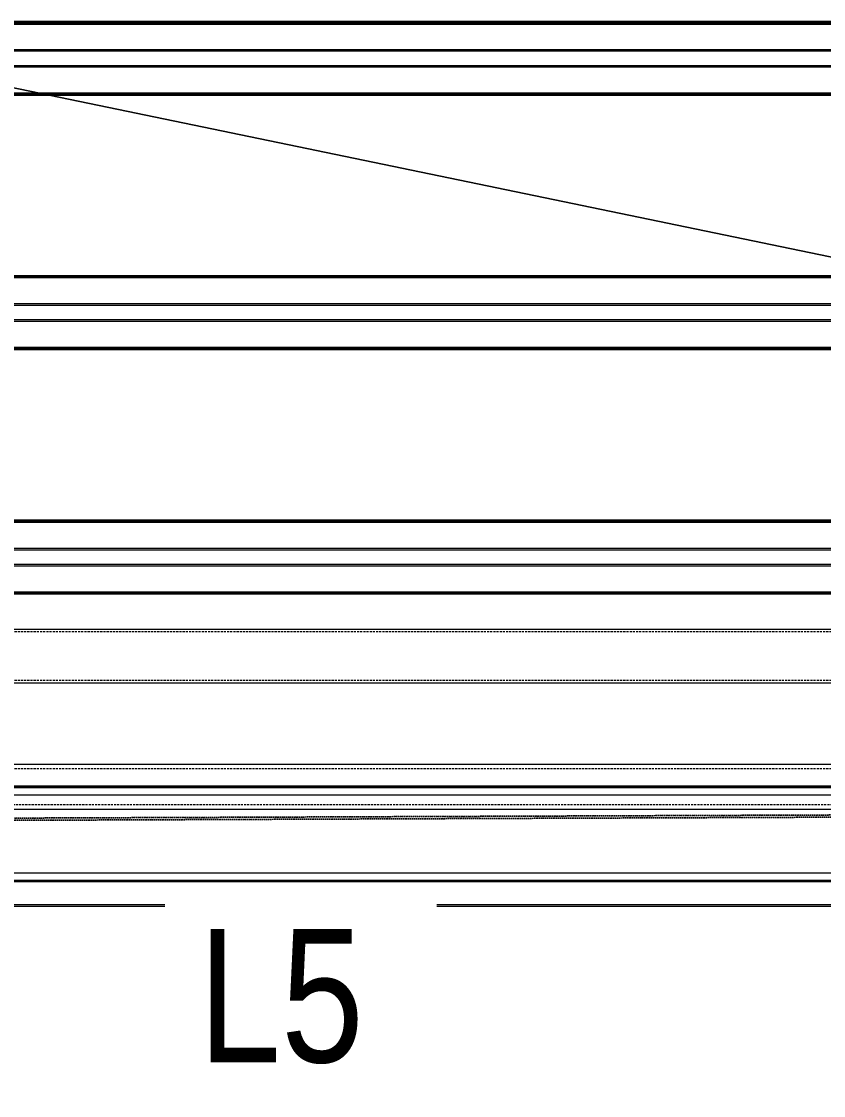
# Model space of a CAD drawing. Header units: centimetres. Extents: x -13617 to -9515, y -261 to 6553.
# Drawn here: x -12333.8 to -12153, y 2115.8 to 2357.8 of the extents above; entities that cross this region are included whole.
import ezdxf

# ---------------------------------------------------------------- set-up
doc = ezdxf.new("R2010")
doc.units = ezdxf.units.CM
for name, pattern in [('_Overhead', [0.47625, 0.3175, -0.15875]), ('_Overhead_2_', [0.47625, 0.3175, -0.15875]), ('Hidden', [0.714375, 0.47625, -0.238125])]:
    doc.linetypes.add(name, pattern=pattern)
for name, color, linetype, lineweight in [('A-DETL-HDLN', 7, 'Hidden', 9), ('A-FLOR', 7, 'Continuous', 9), ('A-WALL', 7, 'Continuous', 9), ('E-LITE-EQPM', 7, 'Continuous', 9), ('E-LITE-EQPM-IDEN', 7, 'Continuous', 18), ('S-BEAM', 7, 'Continuous', 9)]:
    doc.layers.add(name, color=color, linetype=linetype, lineweight=lineweight)
doc.styles.add('Arial_2', font='arial.ttf', dxfattribs={"width": 0.8, "height": 30})

# ---------------------------------------------------------------- blocks, each defined once
blk = doc.blocks.new('HSS Square - HSS 100mm-1491417-Planta patio maniobras')
at = {"layer": 'S-BEAM', "color": 254, "true_color": 0xcccccc}
for p, q in [((536.64, 5), (-548.8, 5)), ((-548.8, -5), (510.46, -5))]:
    blk.add_line(p, q, dxfattribs=at)
at = {"layer": 'S-BEAM', "color": 254, "linetype": 'Hidden', "true_color": 0xcccccc}
for p, q in [((536.64, 4.05), (-548.8, 4.05)), ((510.46, -4.05), (-548.8, -4.05))]:
    blk.add_line(p, q, dxfattribs=at)
blk = doc.blocks.new('Costanera Perfil Z - Parametrizado - Costanera Perfil Z - Parametrizado-1658847-Planta patio maniobras')
at = {"layer": 'S-BEAM', "color": 254, "true_color": 0xcccccc}
for p, q in [((-10.75, 567.38), (-10.75, -527.34)), ((-10.75, 567.38), (-10.75, -527.34)), ((-10.45, 567.37), (-10.45, -527.34)), ((-10.45, 567.37), (-10.45, -527.34)), ((-8.8, 567.35), (-8.8, -527.34)), ((-8.8, 567.35), (-8.8, -527.34)), ((8.8, 567.12), (8.8, -554.4)), ((8.8, 567.12), (8.8, -554.4)), ((10.45, 567.09), (10.45, -554.4)), ((10.45, 567.09), (10.45, -554.4)), ((10.75, -554.4), (10.75, 567.09)), ((10.75, 567.09), (10.75, -554.4))]:
    blk.add_line(p, q, dxfattribs=at)
blk = doc.blocks.new('Costanera Perfil Z - Parametrizado - Costanera Perfil Z - Parametrizado-1658886-Planta patio maniobras')
at = {"layer": 'S-BEAM', "color": 254, "true_color": 0xcccccc}
for p, q in [((-10.75, 567.38), (-10.75, -527.34)), ((-10.75, 567.38), (-10.75, -527.34)), ((-10.45, 567.37), (-10.45, -527.34)), ((-10.45, 567.37), (-10.45, -527.34)), ((-8.8, 567.35), (-8.8, -527.34)), ((-8.8, 567.35), (-8.8, -527.34)), ((8.8, 567.12), (8.8, -554.4)), ((8.8, 567.12), (8.8, -554.4)), ((10.45, 567.09), (10.45, -554.4)), ((10.45, 567.09), (10.45, -554.4)), ((10.75, -554.4), (10.75, 567.09)), ((10.75, 567.09), (10.75, -554.4))]:
    blk.add_line(p, q, dxfattribs=at)
blk = doc.blocks.new('Costanera Perfil Z - Parametrizado - Costanera Perfil Z - Parametrizado-V27-Planta patio maniobras')
at = {"layer": 'S-BEAM', "color": 254, "true_color": 0xcccccc}
for p, q in [((-10.75, 567.38), (-10.75, -527.34)), ((-10.75, 567.38), (-10.75, -527.34)), ((-10.45, 567.37), (-10.45, -527.34)), ((-10.45, 567.37), (-10.45, -527.34)), ((-8.8, 567.35), (-8.8, -527.34)), ((-8.8, 567.35), (-8.8, -527.34)), ((8.8, 567.12), (8.8, -554.4)), ((8.8, 567.12), (8.8, -554.4)), ((10.45, 567.09), (10.45, -554.4)), ((10.45, 567.09), (10.45, -554.4)), ((10.75, -554.4), (10.75, 567.09)), ((10.75, 567.09), (10.75, -554.4))]:
    blk.add_line(p, q, dxfattribs=at)
blk = doc.blocks.new('Costanera Perfil Z - Parametrizado - Costanera Perfil Z - Parametrizado-V28-Planta patio maniobras')
at = {"layer": 'S-BEAM', "color": 254, "true_color": 0xcccccc}
for p, q in [((-10.75, 567.38), (-10.75, -527.34)), ((-10.75, 567.38), (-10.75, -527.34)), ((-10.45, 567.37), (-10.45, -527.34)), ((-10.45, 567.37), (-10.45, -527.34)), ((-8.8, 567.35), (-8.8, -527.34)), ((-8.8, 567.35), (-8.8, -527.34)), ((8.8, 567.12), (8.8, -554.4)), ((8.8, 567.12), (8.8, -554.4)), ((10.45, 567.09), (10.45, -554.4)), ((10.45, 567.09), (10.45, -554.4)), ((10.75, -554.4), (10.75, 567.09)), ((10.75, 567.09), (10.75, -554.4))]:
    blk.add_line(p, q, dxfattribs=at)
blk = doc.blocks.new('Costanera Perfil Z - Parametrizado - Costanera Perfil Z - Parametrizado-V29-Planta patio maniobras')
at = {"layer": 'S-BEAM', "color": 254, "true_color": 0xcccccc}
for p, q in [((-10.75, 567.38), (-10.75, -527.34)), ((-10.75, 567.38), (-10.75, -527.34)), ((-10.45, 567.37), (-10.45, -527.34)), ((-10.45, 567.37), (-10.45, -527.34)), ((-8.8, 567.35), (-8.8, -527.34)), ((-8.8, 567.35), (-8.8, -527.34)), ((8.8, 567.12), (8.8, -554.4)), ((8.8, 567.12), (8.8, -554.4)), ((10.45, 567.09), (10.45, -554.4)), ((10.45, 567.09), (10.45, -554.4)), ((10.75, -554.4), (10.75, 567.09)), ((10.75, 567.09), (10.75, -554.4))]:
    blk.add_line(p, q, dxfattribs=at)
blk = doc.blocks.new('Costanera Perfil Z - Parametrizado - Costanera Perfil Z - Parametrizado-V30-Planta patio maniobras')
at = {"layer": 'S-BEAM', "color": 254, "true_color": 0xcccccc}
for p, q in [((-10.75, 567.38), (-10.75, -527.34)), ((-10.75, 567.38), (-10.75, -527.34)), ((-10.45, 567.37), (-10.45, -527.34)), ((-10.45, 567.37), (-10.45, -527.34)), ((-8.8, 567.35), (-8.8, -527.34)), ((-8.8, 567.35), (-8.8, -527.34)), ((8.8, 567.12), (8.8, -554.4)), ((8.8, 567.12), (8.8, -554.4)), ((10.45, 567.09), (10.45, -554.4)), ((10.45, 567.09), (10.45, -554.4)), ((10.75, -554.4), (10.75, 567.09)), ((10.75, 567.09), (10.75, -554.4))]:
    blk.add_line(p, q, dxfattribs=at)
blk = doc.blocks.new('Costanera Perfil Z - Parametrizado - Costanera Perfil Z - Parametrizado-V31-Planta patio maniobras')
at = {"layer": 'S-BEAM', "color": 254, "true_color": 0xcccccc}
for p, q in [((-10.75, 567.38), (-10.75, -527.34)), ((-10.75, 567.38), (-10.75, -527.34)), ((-10.45, 567.37), (-10.45, -527.34)), ((-10.45, 567.37), (-10.45, -527.34)), ((-8.8, 567.35), (-8.8, -527.34)), ((-8.8, 567.35), (-8.8, -527.34)), ((8.8, 567.12), (8.8, -554.4)), ((8.8, 567.12), (8.8, -554.4)), ((10.45, 567.09), (10.45, -554.4)), ((10.45, 567.09), (10.45, -554.4)), ((10.75, -554.4), (10.75, 567.09)), ((10.75, 567.09), (10.75, -554.4))]:
    blk.add_line(p, q, dxfattribs=at)
blk = doc.blocks.new('Costanera Perfil Z - Parametrizado - Costanera Perfil Z - Parametrizado-V32-Planta patio maniobras')
at = {"layer": 'S-BEAM', "color": 254, "true_color": 0xcccccc}
for p, q in [((-10.75, 567.38), (-10.75, -527.34)), ((-10.75, 567.38), (-10.75, -527.34)), ((-10.45, 567.37), (-10.45, -527.34)), ((-10.45, 567.37), (-10.45, -527.34)), ((-8.8, 567.35), (-8.8, -527.34)), ((-8.8, 567.35), (-8.8, -527.34)), ((8.8, 567.12), (8.8, -554.4)), ((8.8, 567.12), (8.8, -554.4)), ((10.45, 567.09), (10.45, -554.4)), ((10.45, 567.09), (10.45, -554.4)), ((10.75, -554.4), (10.75, 567.09)), ((10.75, 567.09), (10.75, -554.4))]:
    blk.add_line(p, q, dxfattribs=at)
blk = doc.blocks.new('HSS Rectangular - 120 x 220-1659266-Planta patio maniobras')
at = {"layer": 'S-BEAM', "color": 254, "true_color": 0xcccccc}
for p, q in [((536.64, 6), (-549.83, 6)), ((-549.83, -6), (536.64, -6))]:
    blk.add_line(p, q, dxfattribs=at)
at = {"layer": 'S-BEAM', "color": 254, "linetype": 'Hidden', "true_color": 0xcccccc}
for p, q in [((536.64, 5.5), (-549.83, 5.5)), ((536.64, -5.5), (-549.83, -5.5))]:
    blk.add_line(p, q, dxfattribs=at)
blk = doc.blocks.new('Costanera Perfil Z - Parametrizado - h_30cm-V61-Planta patio maniobras')
at = {"layer": 'S-BEAM', "color": 254, "true_color": 0xcccccc}
for p, q in [((-8.34, 548.74), (-8.34, -548.74)), ((-8.1, -548.74), (-8.1, 548.74)), ((-8.04, 548.74), (-8.04, -548.74)), ((-7.84, 548.74), (-7.84, -548.74)), ((1.64, 548.74), (1.64, -548.74)), ((1.98, 548.74), (1.98, -548.74)), ((-1.98, 542.85), (-1.98, -544.73)), ((-1.64, 542.85), (-1.64, -544.73)), ((7.84, 542.85), (7.84, -544.73)), ((8.04, 542.85), (8.04, -544.73)), ((8.1, 542.85), (8.1, -544.73)), ((8.34, 542.85), (8.34, -544.73))]:
    blk.add_line(p, q, dxfattribs=at)
blk = doc.blocks.new('Costanera Perfil Z - Parametrizado - h_30cm-V62-Planta patio maniobras')
at = {"layer": 'S-BEAM', "color": 254, "true_color": 0xcccccc}
for p, q in [((-8.34, 548.74), (-8.34, -548.74)), ((-8.1, -548.74), (-8.1, 548.74)), ((-8.04, 548.74), (-8.04, -548.74)), ((-7.84, 548.74), (-7.84, -548.74)), ((1.64, 548.74), (1.64, -548.74)), ((1.98, 548.74), (1.98, -548.74)), ((-1.98, 542.85), (-1.98, -544.73)), ((-1.64, 542.85), (-1.64, -544.73)), ((7.84, 542.85), (7.84, -544.73)), ((8.04, 542.85), (8.04, -544.73)), ((8.1, 542.85), (8.1, -544.73)), ((8.34, 542.85), (8.34, -544.73))]:
    blk.add_line(p, q, dxfattribs=at)
blk = doc.blocks.new('Costanera Perfil Z - Parametrizado - h_30cm-V63-Planta patio maniobras')
at = {"layer": 'S-BEAM', "color": 254, "true_color": 0xcccccc}
for p, q in [((-8.34, 548.74), (-8.34, -548.74)), ((-8.1, -548.74), (-8.1, 548.74)), ((-8.04, 548.74), (-8.04, -548.74)), ((-7.84, 548.74), (-7.84, -548.74)), ((1.64, 548.74), (1.64, -548.74)), ((1.98, 548.74), (1.98, -548.74)), ((-1.98, 542.85), (-1.98, -544.73)), ((-1.64, 542.85), (-1.64, -544.73)), ((7.84, 542.85), (7.84, -544.73)), ((8.04, 542.85), (8.04, -544.73)), ((8.1, 542.85), (8.1, -544.73)), ((8.34, 542.85), (8.34, -544.73))]:
    blk.add_line(p, q, dxfattribs=at)
blk = doc.blocks.new('PQ_RVR_EST-01_ZZ_ZZ_MO_T_A_rvt-1-Planta patio maniobras')
at = {"layer": 'A-FLOR', "color": 254, "linetype": '_Overhead', "true_color": 0xd4d4d4}
for p, q in [((-11800.95, 2180.32), (-12483.28, 2177.71)), ((-12483.28, 2177.71), (-11800.95, 2180.32)), ((-11388.75, 2181.4), (-12478.73, 2177.23)), ((-12478.73, 2177.23), (-11608.8, 2180.56))]:
    blk.add_line(p, q, dxfattribs=at)
at = {"layer": 'S-BEAM', "color": 254, "linetype": '_Overhead', "lineweight": 9, "true_color": 0xd4d4d4}
for name, p, rotation in [('Costanera Perfil Z - Parametrizado - h_30cm-V61-Planta patio maniobras', (-11905.41, 2349.43), 269.9999999999998), ('Costanera Perfil Z - Parametrizado - h_30cm-V62-Planta patio maniobras', (-11905.41, 2292.15), 269.9999999999998), ('Costanera Perfil Z - Parametrizado - h_30cm-V63-Planta patio maniobras', (-11905.41, 2237.04), 269.9999999999998), ('Costanera Perfil Z - Parametrizado - Costanera Perfil Z - Parametrizado-1658847-Planta patio maniobras', (-11916.09, 2174.75), 89.99999999999964), ('Costanera Perfil Z - Parametrizado - Costanera Perfil Z - Parametrizado-V31-Planta patio maniobras', (-11916.09, 2174.75), 89.99999999999964), ('Costanera Perfil Z - Parametrizado - Costanera Perfil Z - Parametrizado-1658886-Planta patio maniobras', (-11916.08, 2174.75), 89.99999999999964), ('Costanera Perfil Z - Parametrizado - Costanera Perfil Z - Parametrizado-V27-Planta patio maniobras', (-11916.08, 2174.75), 89.99999999999964), ('Costanera Perfil Z - Parametrizado - Costanera Perfil Z - Parametrizado-V28-Planta patio maniobras', (-11916.08, 2174.75), 89.99999999999964), ('Costanera Perfil Z - Parametrizado - Costanera Perfil Z - Parametrizado-V29-Planta patio maniobras', (-11916.08, 2174.75), 89.99999999999964), ('Costanera Perfil Z - Parametrizado - Costanera Perfil Z - Parametrizado-V30-Planta patio maniobras', (-11916.08, 2174.75), 89.99999999999964), ('Costanera Perfil Z - Parametrizado - Costanera Perfil Z - Parametrizado-V32-Planta patio maniobras', (-11916.08, 2174.75), 89.99999999999964)]:
    blk.add_blockref(name, p, dxfattribs=dict(at, rotation=rotation))
for name, p in [('HSS Rectangular - 120 x 220-1659266-Planta patio maniobras', (-11899.2, 2214.78)), ('HSS Square - HSS 100mm-1491417-Planta patio maniobras', (-11899.2, 2185.32))]:
    blk.add_blockref(name, p, dxfattribs=at)
blk = doc.blocks.new('PQ_RVR_ARQ-01_ZZ_ZZ_MO_T_A_rvt-1-Planta patio maniobras')
at = {"layer": 'A-FLOR', "color": 253, "lineweight": 18, "true_color": 0xaaaaaa}
for p, q in [((-12404.81, 2357.18), (-11482.16, 2357.18)), ((-11482.16, 2357.18), (-12404.81, 2357.18)), ((-12327.14, 2341.09), (-12357.83, 2347.45)), ((-12357.83, 2347.45), (-12327.14, 2341.09)), ((-12131.14, 2300.48), (-12327.14, 2341.09)), ((-12327.14, 2341.09), (-12131.14, 2300.48))]:
    blk.add_line(p, q, dxfattribs=at)
at = {"layer": 'A-FLOR', "color": 254, "linetype": '_Overhead_2_', "true_color": 0xd4d4d4}
for p, q in [((-11800.95, 2180.32), (-12483.28, 2177.71)), ((-12483.28, 2177.71), (-11800.95, 2180.32)), ((-11388.75, 2181.4), (-12478.73, 2177.23)), ((-12478.73, 2177.23), (-11608.8, 2180.56))]:
    blk.add_line(p, q, dxfattribs=at)
at = {"layer": 'A-WALL', "color": 253, "true_color": 0xaaaaaa}
for p, q in [((-12483.53, 2158.84), (-11388.75, 2158.84)), ((-11388.75, 2158.34), (-12484.04, 2158.34))]:
    blk.add_line(p, q, dxfattribs=at)
blk = doc.blocks.new('PROLIT_V_3_AS_206W - Standart-V160-Planta patio maniobras')
at = {"layer": 'A-DETL-HDLN', "color": 30, "linetype": 'Continuous', "lineweight": 25, "true_color": 0xff8000}
for p, q in [((-12285.98, 2153.1), (-12285.98, 2153.08)), ((-12263.98, 2153.08), (-12263.98, 2153.1)), ((-12288.23, 2150.97), (-12288.23, 2150.95)), ((-12288.23, 2150.18), (-12288.23, 2150.17)), ((-12263.58, 2150.95), (-12263.58, 2150.97)), ((-12263.58, 2150.17), (-12263.58, 2150.18)), ((-12285.98, 2148.52), (-12285.98, 2148.5)), ((-12263.98, 2148.5), (-12263.98, 2148.52))]:
    blk.add_line(p, q, dxfattribs=at)
at = {"layer": 'E-LITE-EQPM', "color": 30, "lineweight": 25, "true_color": 0xff8000}
for p, q in [((-12284.46, 2158.34), (-12292.32, 2154.92)), ((-12292.03, 2154.73), (-12284.4, 2158.04)), ((-12265.5, 2158.34), (-12284.46, 2158.34)), ((-12284.4, 2158.04), (-12265.56, 2158.04)), ((-12265.56, 2158.04), (-12257.94, 2154.73)), ((-12257.64, 2154.92), (-12265.5, 2158.34)), ((-12292.32, 2154.92), (-12292.32, 2143.88)), ((-12292.03, 2146.13), (-12292.03, 2154.73)), ((-12257.94, 2154.73), (-12257.94, 2143.88)), ((-12257.64, 2154.92), (-12257.64, 2143.88)), ((-12285.98, 2151.26), (-12286.73, 2151.26)), ((-12286.73, 2151.26), (-12286.73, 2150.57)), ((-12263.98, 2153.1), (-12285.98, 2153.1)), ((-12285.98, 2153.1), (-12285.98, 2152.95)), ((-12285.98, 2148.66), (-12285.98, 2152.95)), ((-12272.79, 2152.59), (-12276.39, 2152.59)), ((-12276.39, 2152.59), (-12276.39, 2148.99)), ((-12275.22, 2152.31), (-12276.09, 2152.31)), ((-12276.09, 2152.31), (-12276.09, 2152.06)), ((-12276.09, 2152.06), (-12275.55, 2152.06)), ((-12275.55, 2151.84), (-12276.09, 2151.84)), ((-12276.09, 2151.84), (-12276.09, 2151.61)), ((-12276.09, 2151.61), (-12275.55, 2151.61)), ((-12275.55, 2151.39), (-12276.09, 2151.39)), ((-12276.09, 2151.39), (-12276.09, 2151.14)), ((-12275.55, 2152.06), (-12275.55, 2151.84)), ((-12275.55, 2151.61), (-12275.55, 2151.39)), ((-12275.22, 2151.14), (-12275.22, 2152.31)), ((-12274.84, 2152.31), (-12275.17, 2152.31)), ((-12275.17, 2152.31), (-12274.75, 2151.14)), ((-12274.74, 2152.06), (-12274.84, 2152.31)), ((-12274.43, 2152.06), (-12274.74, 2152.06)), ((-12274.59, 2151.55), (-12274.7, 2151.84)), ((-12274.7, 2151.84), (-12274.47, 2151.84)), ((-12274.56, 2151.84), (-12274.7, 2151.84)), ((-12274.47, 2151.84), (-12274.59, 2151.55)), ((-12274.43, 2151.14), (-12274, 2152.31)), ((-12274.34, 2152.31), (-12274.43, 2152.06)), ((-12274, 2152.31), (-12274.34, 2152.31)), ((-12273.08, 2152.31), (-12273.95, 2152.31)), ((-12273.95, 2152.31), (-12273.95, 2152.06)), ((-12273.95, 2152.06), (-12273.42, 2152.06)), ((-12273.42, 2151.84), (-12273.95, 2151.84)), ((-12273.95, 2151.84), (-12273.95, 2151.61)), ((-12273.95, 2151.61), (-12273.42, 2151.61)), ((-12273.42, 2151.39), (-12273.95, 2151.39)), ((-12273.95, 2151.39), (-12273.95, 2151.14)), ((-12273.42, 2152.06), (-12273.42, 2151.84)), ((-12273.42, 2151.61), (-12273.42, 2151.39)), ((-12273.08, 2151.14), (-12273.08, 2152.31)), ((-12272.79, 2148.99), (-12272.79, 2152.59)), ((-12263.98, 2152.95), (-12263.98, 2153.1)), ((-12263.98, 2152.95), (-12263.98, 2148.66)), ((-12291.79, 2150.32), (-12291.79, 2147.05)), ((-12288.23, 2150.82), (-12291.29, 2150.82)), ((-12286.73, 2150.97), (-12288.23, 2150.97)), ((-12288.23, 2150.97), (-12288.23, 2150.57)), ((-12288.23, 2150.57), (-12288.23, 2150.17)), ((-12288.23, 2150.17), (-12286.73, 2150.17)), ((-12286.73, 2150.57), (-12286.73, 2149.87)), ((-12286.73, 2149.87), (-12285.98, 2149.87)), ((-12276.39, 2148.99), (-12272.79, 2148.99)), ((-12276.09, 2151.14), (-12275.22, 2151.14)), ((-12274.75, 2151.14), (-12274.43, 2151.14)), ((-12273.95, 2151.14), (-12273.08, 2151.14)), ((-12263.58, 2150.97), (-12263.98, 2150.97)), ((-12263.98, 2150.17), (-12263.58, 2150.17)), ((-12263.58, 2150.57), (-12263.58, 2150.97)), ((-12258.69, 2150.82), (-12263.58, 2150.82)), ((-12263.58, 2150.17), (-12263.58, 2150.57)), ((-12258.19, 2147.05), (-12258.19, 2150.32)), ((-12291.79, 2147.28), (-12292.03, 2147.28)), ((-12292.03, 2146.74), (-12291.25, 2146.74)), ((-12291.25, 2147.05), (-12291.25, 2146.74)), ((-12291.25, 2141.37), (-12291.25, 2146.74)), ((-12289.86, 2147.5), (-12289.86, 2120.32)), ((-12285.98, 2148.5), (-12288.86, 2148.5)), ((-12285.98, 2148.66), (-12285.98, 2148.5)), ((-12285.98, 2148.5), (-12263.98, 2148.5)), ((-12284.55, 2147.74), (-12284.55, 2148.01)), ((-12284.55, 2148.01), (-12283.21, 2148.01)), ((-12283.21, 2147.73), (-12284.55, 2147.73)), ((-12284.55, 2147.73), (-12284.55, 2142.57)), ((-12283.21, 2148.01), (-12283.21, 2147.74)), ((-12283.21, 2142.57), (-12283.21, 2147.73)), ((-12282.01, 2147.74), (-12282.01, 2148.01)), ((-12282.01, 2148.01), (-12280.67, 2148.01)), ((-12280.67, 2147.73), (-12282.01, 2147.73)), ((-12282.01, 2147.73), (-12282.01, 2142.57)), ((-12280.67, 2148.01), (-12280.67, 2147.74)), ((-12280.67, 2142.57), (-12280.67, 2147.73)), ((-12279.47, 2147.74), (-12279.47, 2148.01)), ((-12279.47, 2148.01), (-12278.13, 2148.01)), ((-12278.13, 2147.73), (-12279.47, 2147.73)), ((-12279.47, 2147.73), (-12279.47, 2142.57)), ((-12278.13, 2148.01), (-12278.13, 2147.74)), ((-12278.13, 2142.57), (-12278.13, 2147.73)), ((-12276.93, 2147.74), (-12276.93, 2148.01)), ((-12276.93, 2148.01), (-12275.59, 2148.01)), ((-12275.59, 2147.73), (-12276.93, 2147.73)), ((-12276.93, 2147.73), (-12276.93, 2142.57)), ((-12275.59, 2148.01), (-12275.59, 2147.74)), ((-12275.59, 2142.57), (-12275.59, 2147.73)), ((-12274.39, 2147.74), (-12274.39, 2148.01)), ((-12274.39, 2148.01), (-12273.05, 2148.01)), ((-12273.05, 2147.73), (-12274.39, 2147.73)), ((-12274.39, 2147.73), (-12274.39, 2142.57)), ((-12273.05, 2148.01), (-12273.05, 2147.74)), ((-12273.05, 2142.57), (-12273.05, 2147.73)), ((-12271.85, 2147.74), (-12271.85, 2148.01)), ((-12271.85, 2148.01), (-12270.51, 2148.01)), ((-12270.51, 2147.73), (-12271.85, 2147.73)), ((-12271.85, 2147.73), (-12271.85, 2142.57)), ((-12270.51, 2148.01), (-12270.51, 2147.74)), ((-12270.51, 2142.57), (-12270.51, 2147.73)), ((-12269.31, 2147.74), (-12269.31, 2148.01)), ((-12269.31, 2148.01), (-12267.97, 2148.01)), ((-12267.97, 2147.73), (-12269.31, 2147.73)), ((-12269.31, 2147.73), (-12269.31, 2142.57)), ((-12267.97, 2148.01), (-12267.97, 2147.74)), ((-12267.97, 2142.57), (-12267.97, 2147.73)), ((-12266.77, 2147.74), (-12266.77, 2148.01)), ((-12266.77, 2148.01), (-12265.43, 2148.01)), ((-12265.43, 2147.73), (-12266.77, 2147.73)), ((-12266.77, 2147.73), (-12266.77, 2142.57)), ((-12265.43, 2148.01), (-12265.43, 2147.74)), ((-12265.43, 2142.57), (-12265.43, 2147.73)), ((-12263.98, 2148.5), (-12263.98, 2148.66)), ((-12261.39, 2148.5), (-12263.98, 2148.5)), ((-12260.39, 2120.32), (-12260.39, 2147.5)), ((-12258.74, 2146.74), (-12258.74, 2147.05)), ((-12258.74, 2146.74), (-12258.74, 2141.37)), ((-12258.74, 2146.74), (-12257.96, 2146.74)), ((-12258.18, 2147.47), (-12258.18, 2147.12)), ((-12257.96, 2147.28), (-12258.18, 2147.28)), ((-12257.96, 2147.28), (-12257.96, 2146.74)), ((-12257.96, 2141.37), (-12257.96, 2146.74)), ((-12293.32, 2144.87), (-12293.32, 2145.02)), ((-12293.32, 2145.02), (-12292.32, 2145.02)), ((-12293.32, 2143.91), (-12293.32, 2144.87)), ((-12293.32, 2144.87), (-12292.32, 2144.87)), ((-12292.03, 2146.13), (-12292.03, 2141.37)), ((-12287.02, 2145.16), (-12287.02, 2145.43)), ((-12287.02, 2145.43), (-12285.81, 2145.43)), ((-12285.81, 2145.15), (-12287.02, 2145.15)), ((-12287.02, 2145.15), (-12287.02, 2139.99)), ((-12285.81, 2145.43), (-12285.81, 2145.16)), ((-12285.81, 2139.99), (-12285.81, 2145.15)), ((-12264.16, 2145.16), (-12264.16, 2145.43)), ((-12264.16, 2145.43), (-12262.95, 2145.43)), ((-12262.95, 2145.15), (-12264.16, 2145.15)), ((-12264.16, 2145.15), (-12264.16, 2139.99)), ((-12262.95, 2145.43), (-12262.95, 2145.16)), ((-12262.95, 2139.99), (-12262.95, 2145.15)), ((-12257.64, 2145.02), (-12256.64, 2145.02)), ((-12257.64, 2144.87), (-12256.64, 2144.87)), ((-12256.64, 2145.02), (-12256.64, 2144.87)), ((-12256.64, 2144.87), (-12256.64, 2143.91)), ((-12293.32, 2143.09), (-12293.32, 2143.91)), ((-12293.32, 2143.91), (-12292.32, 2143.91)), ((-12293.32, 2143.09), (-12292.32, 2143.09)), ((-12292.32, 2143.88), (-12292.32, 2142.41)), ((-12292.32, 2143.88), (-12292.03, 2143.88)), ((-12292.03, 2143.88), (-12292.32, 2143.88)), ((-12292.32, 2142.65), (-12292.32, 2142.41)), ((-12292.32, 2142.41), (-12292.03, 2142.41)), ((-12292.03, 2142.41), (-12292.32, 2142.41)), ((-12284.55, 2125.32), (-12284.55, 2142.57)), ((-12284.55, 2142.57), (-12283.21, 2142.57)), ((-12283.21, 2142.57), (-12283.21, 2125.32)), ((-12282.01, 2125.32), (-12282.01, 2142.57)), ((-12282.01, 2142.57), (-12280.67, 2142.57)), ((-12280.67, 2142.57), (-12280.67, 2125.32)), ((-12279.47, 2125.32), (-12279.47, 2142.57)), ((-12279.47, 2142.57), (-12278.13, 2142.57)), ((-12278.13, 2142.57), (-12278.13, 2125.32)), ((-12276.93, 2125.32), (-12276.93, 2142.57)), ((-12276.93, 2142.57), (-12275.59, 2142.57)), ((-12275.59, 2142.57), (-12275.59, 2125.32)), ((-12274.39, 2125.32), (-12274.39, 2142.57)), ((-12274.39, 2142.57), (-12273.05, 2142.57)), ((-12273.05, 2142.57), (-12273.05, 2125.32)), ((-12271.85, 2125.32), (-12271.85, 2142.57)), ((-12271.85, 2142.57), (-12270.51, 2142.57)), ((-12270.51, 2142.57), (-12270.51, 2125.32)), ((-12269.31, 2125.32), (-12269.31, 2142.57)), ((-12269.31, 2142.57), (-12267.97, 2142.57)), ((-12267.97, 2142.57), (-12267.97, 2125.32)), ((-12266.77, 2125.32), (-12266.77, 2142.57)), ((-12266.77, 2142.57), (-12265.43, 2142.57)), ((-12265.43, 2142.57), (-12265.43, 2125.32)), ((-12257.94, 2143.88), (-12257.94, 2142.41)), ((-12257.94, 2143.88), (-12257.64, 2143.88)), ((-12257.64, 2143.88), (-12257.94, 2143.88)), ((-12257.94, 2142.65), (-12257.94, 2142.41)), ((-12257.64, 2142.41), (-12257.94, 2142.41)), ((-12257.94, 2142.41), (-12257.64, 2142.41)), ((-12257.64, 2143.91), (-12256.64, 2143.91)), ((-12257.64, 2142.41), (-12257.64, 2143.88)), ((-12257.64, 2143.09), (-12256.64, 2143.09)), ((-12257.64, 2142.41), (-12257.64, 2142.65)), ((-12256.64, 2143.91), (-12256.64, 2143.09)), ((-12292.03, 2140.84), (-12292.03, 2141.37)), ((-12292.03, 2141.37), (-12291.25, 2141.37)), ((-12292.03, 2140.84), (-12291.79, 2140.84)), ((-12291.79, 2141.06), (-12291.79, 2117.5)), ((-12291.25, 2141.37), (-12291.25, 2141.06)), ((-12287.02, 2127.14), (-12287.02, 2139.99)), ((-12287.02, 2139.99), (-12285.81, 2139.99)), ((-12285.81, 2139.99), (-12285.81, 2127.14)), ((-12264.16, 2127.14), (-12264.16, 2139.99)), ((-12264.16, 2139.99), (-12262.95, 2139.99)), ((-12262.95, 2139.99), (-12262.95, 2127.14)), ((-12258.74, 2141.06), (-12258.74, 2141.37)), ((-12258.74, 2141.37), (-12257.96, 2141.37)), ((-12258.19, 2117.5), (-12258.19, 2141.06)), ((-12258.18, 2140.99), (-12258.18, 2120.35)), ((-12258.18, 2140.84), (-12257.96, 2140.84)), ((-12257.96, 2141.37), (-12257.96, 2140.84)), ((-12287.02, 2127.14), (-12287.02, 2121.98)), ((-12287.02, 2127.14), (-12285.81, 2127.14)), ((-12285.81, 2121.98), (-12285.81, 2127.14)), ((-12264.16, 2127.14), (-12264.16, 2121.98)), ((-12264.16, 2127.14), (-12262.95, 2127.14)), ((-12262.95, 2121.98), (-12262.95, 2127.14)), ((-12284.55, 2125.32), (-12284.55, 2120.16)), ((-12284.55, 2125.32), (-12283.21, 2125.32)), ((-12283.21, 2120.16), (-12283.21, 2125.32)), ((-12282.01, 2125.32), (-12282.01, 2120.16)), ((-12282.01, 2125.32), (-12280.67, 2125.32)), ((-12280.67, 2120.16), (-12280.67, 2125.32)), ((-12279.47, 2125.32), (-12279.47, 2120.16)), ((-12279.47, 2125.32), (-12278.13, 2125.32)), ((-12278.13, 2120.16), (-12278.13, 2125.32)), ((-12276.93, 2125.32), (-12276.93, 2120.16)), ((-12276.93, 2125.32), (-12275.59, 2125.32)), ((-12275.59, 2120.16), (-12275.59, 2125.32)), ((-12274.39, 2125.32), (-12274.39, 2120.16)), ((-12274.39, 2125.32), (-12273.05, 2125.32)), ((-12273.05, 2120.16), (-12273.05, 2125.32)), ((-12271.85, 2125.32), (-12271.85, 2120.16)), ((-12271.85, 2125.32), (-12270.51, 2125.32)), ((-12270.51, 2120.16), (-12270.51, 2125.32)), ((-12269.31, 2125.32), (-12269.31, 2120.16)), ((-12269.31, 2125.32), (-12267.97, 2125.32)), ((-12267.97, 2120.16), (-12267.97, 2125.32)), ((-12266.77, 2125.32), (-12266.77, 2120.16)), ((-12266.77, 2125.32), (-12265.43, 2125.32)), ((-12265.43, 2120.16), (-12265.43, 2125.32)), ((-12287.02, 2121.98), (-12285.81, 2121.98)), ((-12287.02, 2121.69), (-12287.02, 2121.97)), ((-12287.02, 2121.69), (-12285.81, 2121.69)), ((-12285.81, 2121.97), (-12285.81, 2121.69)), ((-12284.55, 2120.16), (-12283.21, 2120.16)), ((-12284.55, 2119.88), (-12284.55, 2120.15)), ((-12284.55, 2119.88), (-12283.21, 2119.88)), ((-12283.21, 2120.15), (-12283.21, 2119.88)), ((-12282.01, 2120.16), (-12280.67, 2120.16)), ((-12282.01, 2119.88), (-12282.01, 2120.15)), ((-12282.01, 2119.88), (-12280.67, 2119.88)), ((-12280.67, 2120.15), (-12280.67, 2119.88)), ((-12279.47, 2120.16), (-12278.13, 2120.16)), ((-12279.47, 2119.88), (-12279.47, 2120.15)), ((-12279.47, 2119.88), (-12278.13, 2119.88)), ((-12278.13, 2120.15), (-12278.13, 2119.88)), ((-12276.93, 2120.16), (-12275.59, 2120.16)), ((-12276.93, 2119.88), (-12276.93, 2120.15)), ((-12276.93, 2119.88), (-12275.59, 2119.88)), ((-12275.59, 2120.15), (-12275.59, 2119.88)), ((-12274.39, 2120.16), (-12273.05, 2120.16)), ((-12274.39, 2119.88), (-12274.39, 2120.15)), ((-12274.39, 2119.88), (-12273.05, 2119.88)), ((-12273.05, 2120.15), (-12273.05, 2119.88)), ((-12271.85, 2120.16), (-12270.51, 2120.16)), ((-12271.85, 2119.88), (-12271.85, 2120.15)), ((-12271.85, 2119.88), (-12270.51, 2119.88)), ((-12270.51, 2120.15), (-12270.51, 2119.88)), ((-12269.31, 2120.16), (-12267.97, 2120.16)), ((-12269.31, 2119.88), (-12269.31, 2120.15)), ((-12269.31, 2119.88), (-12267.97, 2119.88)), ((-12267.97, 2120.15), (-12267.97, 2119.88)), ((-12266.77, 2120.16), (-12265.43, 2120.16)), ((-12266.77, 2119.88), (-12266.77, 2120.15)), ((-12266.77, 2119.88), (-12265.43, 2119.88)), ((-12265.43, 2120.15), (-12265.43, 2119.88)), ((-12264.16, 2121.98), (-12262.95, 2121.98)), ((-12264.16, 2121.69), (-12264.16, 2121.97)), ((-12264.16, 2121.69), (-12262.95, 2121.69)), ((-12262.95, 2121.97), (-12262.95, 2121.69)), ((-12288.86, 2119.32), (-12261.39, 2119.32)), ((-12291.29, 2117), (-12258.69, 2117))]:
    blk.add_line(p, q, dxfattribs=at)
for centre, radius, start, end in [((-12291.29, 2150.32), 0.5, 90, 180), ((-12291.29, 2150.32), 0.5, 90, 165), ((-12258.69, 2150.32), 0.5, 15, 90), ((-12258.69, 2150.32), 0.5, 0, 90), ((-12288.86, 2147.5), 1, 90, 180), ((-12288.86, 2147.5), 1, 150, 180), ((-12288.86, 2147.5), 1, 90, 135), ((-12261.39, 2147.5), 1, 0, 90), ((-12261.39, 2147.5), 1, 0, 75), ((-12288.86, 2120.32), 1, 180, 255), ((-12288.86, 2120.32), 1, 180, 270), ((-12261.39, 2120.32), 1, 270, 0), ((-12261.39, 2120.32), 1, 270, 0), ((-12291.29, 2117.5), 0.5, 180, 270), ((-12258.69, 2117.5), 0.5, 270, 0), ((-12291.29, 2117.5), 0.5, 195, 270), ((-12258.69, 2117.5), 0.5, 270, 345)]:
    blk.add_arc(centre, radius, start, end, dxfattribs=at)

msp = doc.modelspace()

# ---------------------------------------------------------------- block references
at = {"lineweight": 5}
msp.add_blockref('PQ_RVR_EST-01_ZZ_ZZ_MO_T_A_rvt-1-Planta patio maniobras', (0, 0), dxfattribs=at)

# ---------------------------------------------------------------- next in the draw order: block references
msp.add_blockref('PQ_RVR_ARQ-01_ZZ_ZZ_MO_T_A_rvt-1-Planta patio maniobras', (0, 0), dxfattribs=at)

# ---------------------------------------------------------------- next in the draw order: block references
at = {"layer": 'A-DETL-HDLN', "color": 30, "linetype": 'Continuous', "lineweight": 25, "true_color": 0xff8000}
msp.add_blockref('PROLIT_V_3_AS_206W - Standart-V160-Planta patio maniobras', (0, 0), dxfattribs=at)

# ---------------------------------------------------------------- next in the draw order: texts
at = {"layer": 'E-LITE-EQPM-IDEN', "lineweight": 9, "insert": (-12293.91, 2153.27), "char_height": 30, "width": 46.1772, "attachment_point": 1, "style": 'Arial_2', "bg_fill": 3, "box_fill_scale": 1.25, "bg_fill_color": 256, "bg_fill_true_color": 13158600, "bg_fill_transparency": 0}
msp.add_mtext('L5', dxfattribs=at)

doc.saveas('drawing.dxf')
